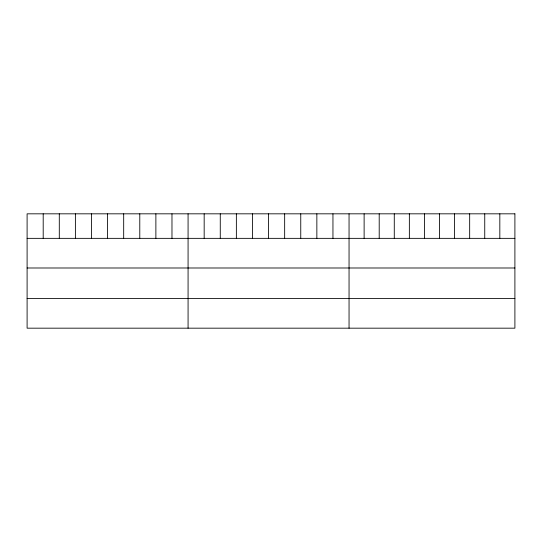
<?xml version="1.0" encoding="UTF-8"?>
<svg xmlns="http://www.w3.org/2000/svg" width="542" height="542" viewBox="0 0 542 542"><rect width="100%" height="100%" fill="white"/><g stroke="black" fill="none" stroke-linecap="round" stroke-linejoin="round"><path stroke-width="0.81" d="M27.1 238.351L514.9 238.351M27.1 267.992L514.9 267.992M27.1 298.534L514.9 298.534M499.826 213.826L499.826 238.351M484.744 213.826L484.744 238.351M469.67 213.826L469.67 238.351M454.589 213.826L454.589 238.351M439.515 213.826L439.515 238.351M424.433 213.826L424.433 238.351M409.359 213.826L409.359 238.351M394.278 213.826L394.278 238.351M379.204 213.826L379.204 238.351M364.122 213.826L364.122 238.351M349.048 213.826L349.048 328.174M332.951 213.826L332.951 238.351M316.853 213.826L316.853 238.351M300.756 213.826L300.756 238.351M284.658 213.826L284.658 238.351M268.561 213.826L268.561 238.351M252.464 213.826L252.464 238.351M236.366 213.826L236.366 238.351M220.269 213.826L220.269 238.351M204.171 213.826L204.171 238.351M188.074 213.826L188.074 328.174M171.977 213.826L171.977 238.351M155.879 213.826L155.879 238.351M139.782 213.826L139.782 238.351M123.684 213.826L123.684 238.351M107.587 213.826L107.587 238.351M91.49 213.826L91.49 238.351M75.392 213.826L75.392 238.351M59.295 213.826L59.295 238.351M43.197 213.826L43.197 238.351M514.9 213.826L27.1 213.826L27.1 328.174L514.9 328.174L514.9 213.826"/></g></svg>
